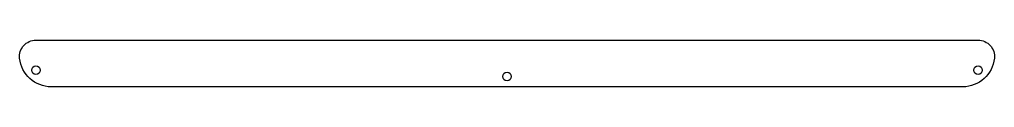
# Model space of a CAD drawing. Header units: millimetres. Extents: x -233 to 5, y -5 to 6.
import ezdxf

# ---------------------------------------------------------------- set-up
doc = ezdxf.new("R2010")
doc.units = ezdxf.units.MM
doc.layers.get('0').update_dxf_attribs({"linetype": 'CONTINUOUS'})

msp = doc.modelspace()

# ---------------------------------------------------------------- linework, layer by layer
msp.add_lwpolyline([(-233.26, 1.68, -0.44545), (-229.28, 6.1), (1.28, 6.1, -0.44545), (5.26, 1.68, -0.383652), (-2.5, -5.3), (-225.5, -5.3, -0.383652)], format="xyb", close=True)
for centre in [(-229.25, -1.25), (-114, -2.8), (1.25, -1.25)]:
    msp.add_circle(centre, 1.05)

doc.saveas('drawing.dxf')
